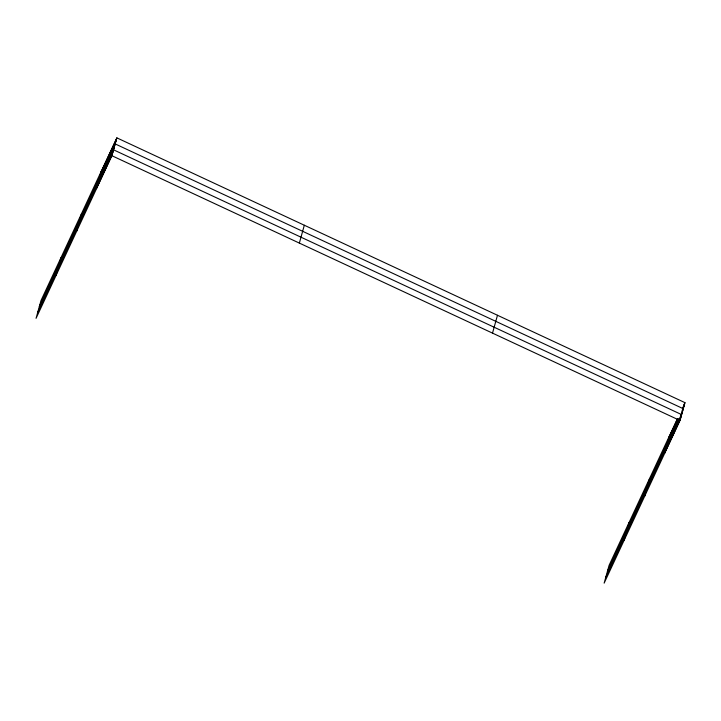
<?xml version="1.0" encoding="UTF-8"?>
<svg xmlns="http://www.w3.org/2000/svg" width="721" height="721" viewBox="0 0 721 721"><rect width="100%" height="100%" fill="white"/><g stroke="black" fill="none" stroke-linecap="round" stroke-linejoin="round"><path stroke-width="1.08" d="M56.004 275.557L60.97 257.703M76.57 231.468L81.527 213.614M96.524 188.668L101.481 170.814M116.856 137.855L41.016 300.495L36.05 318.349L111.89 155.709L116.856 137.855L684.95 402.651L679.984 420.505L604.144 583.145L609.11 565.291L677.497 418.631M299.359 243.085L304.325 225.24M492.515 333.12L497.481 315.266M624.098 540.353L629.063 522.5M644.664 496.255L649.621 478.402M664.618 453.464L669.584 435.61M101.147 172.031L116.514 139.072M100.814 173.247L116.18 140.28M100.471 174.455L115.847 141.496M100.138 175.672L115.504 142.713M39.322 306.569L115.171 143.921L683.265 408.717L682.327 410.718M99.471 178.069L114.837 145.101M99.147 179.241L114.513 146.282M98.813 180.421L114.188 147.463M98.489 181.602L113.855 148.634M37.69 312.463L113.53 149.815L681.624 414.611L680.227 417.603M97.831 183.954L113.206 150.995M97.506 185.135L112.873 152.176M97.173 186.315L112.548 153.348M96.848 187.487L112.224 154.528M684.022 404.643L684.95 402.651M669.241 436.827L677.623 418.847M683.22 406.86L684.617 403.859M668.908 438.035L677.758 419.063M682.408 409.068L684.274 405.076M668.565 439.251L677.884 419.271M682.544 409.285L683.941 406.293M668.232 440.468L678.01 419.487M682.201 410.501L683.598 407.5M607.424 571.365L678.137 419.703M667.565 442.856L678.74 418.883M681.534 412.89L682.931 409.898M667.24 444.037L678.885 419.063M681.678 413.07L682.607 411.078M666.907 445.217L679.02 419.243M680.885 415.251L682.282 412.25M666.583 446.389L679.155 419.424M680.092 417.423L681.949 413.43M605.784 577.251L679.299 419.604M665.925 448.75L681.3 415.792M665.6 449.931L680.966 416.963M665.276 451.103L680.642 418.144M664.942 452.283L680.318 419.325M111.89 155.709L679.984 420.505"/></g></svg>
